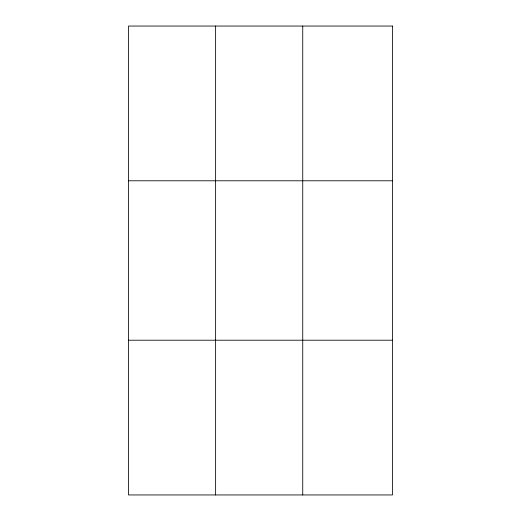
<?xml version="1.0" encoding="UTF-8"?>
<svg xmlns="http://www.w3.org/2000/svg" width="521" height="521" viewBox="0 0 521 521"><rect width="100%" height="100%" fill="white"/><g stroke="black" fill="none" stroke-linecap="round" stroke-linejoin="round"><path stroke-width="0.78" d="M215.622 26.05L215.622 494.95M302.74 26.05L302.74 494.95M128.505 180.787L392.495 180.787M128.505 340.213L392.495 340.213M392.495 26.05L392.495 494.95L128.505 494.95L128.505 26.05L392.495 26.05"/></g></svg>
